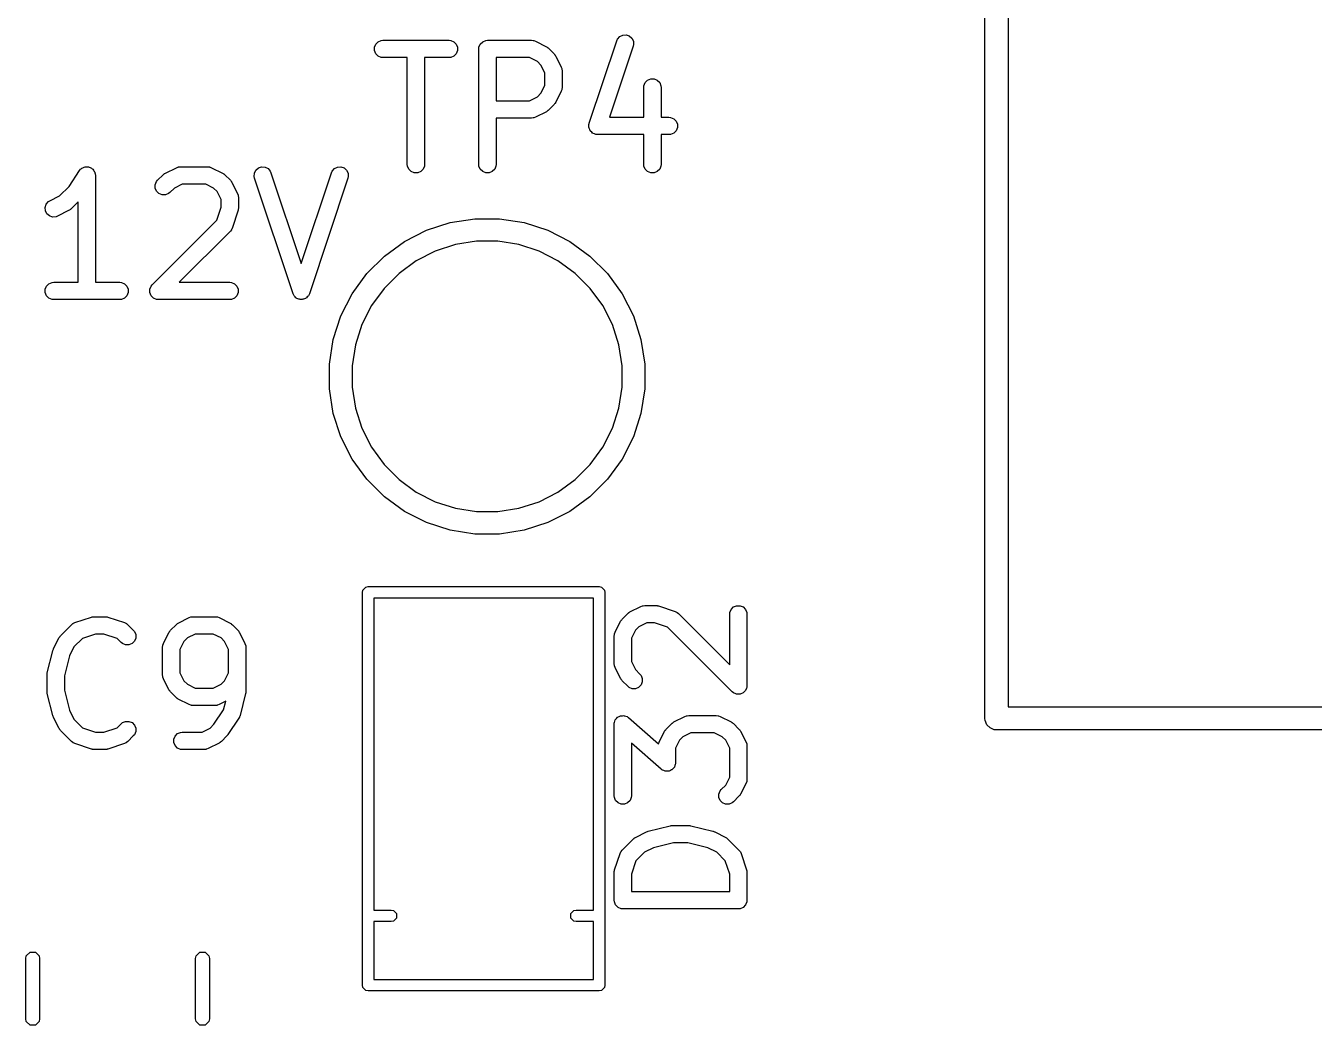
# Model space of a CAD drawing. Header units: inches. Extents: x 1.31 to 5.24, y -7.02 to -1.13.
# Drawn here: x 2.603 to 3.0422, y -3.4487 to -3.108 of the extents above; entities that cross this region are included whole.
import ezdxf

# ---------------------------------------------------------------- set-up
doc = ezdxf.new("R2010")
doc.units = ezdxf.units.IN
doc.header["$MEASUREMENT"] = 0
doc.layers.add('F.Silkscreen', color=41, linetype='CONTINUOUS', true_color=0xf2eda1)

msp = doc.modelspace()

# ---------------------------------------------------------------- linework, layer by layer
at = {"layer": 'F.Silkscreen', "linetype": 'CONTINUOUS'}
for p, q in [((2.92992, -3.34409), (2.92992, -2.93543)), ((2.9378, -2.93543), (2.9378, -3.34016)), ((2.72227, -3.1143), (2.72309, -3.11348)), ((2.72309, -3.11348), (2.72415, -3.11304)), ((2.72415, -3.11304), (2.72473, -3.11299)), ((2.72473, -3.11299), (2.74723, -3.11299)), ((2.74723, -3.11299), (2.7478, -3.11304)), ((2.7478, -3.11304), (2.74887, -3.11348)), ((2.74887, -3.11348), (2.74968, -3.1143)), ((2.75789, -3.1143), (2.75871, -3.11348)), ((2.75871, -3.11348), (2.75977, -3.11304)), ((2.75977, -3.11304), (2.76035, -3.11299)), ((2.76035, -3.11299), (2.77535, -3.11299)), ((2.77535, -3.11299), (2.77592, -3.11304)), ((2.77592, -3.11304), (2.77602, -3.11308)), ((2.77602, -3.11308), (2.77613, -3.11309)), ((2.77613, -3.11309), (2.77667, -3.1133)), ((2.77667, -3.1133), (2.78042, -3.11517)), ((2.79504, -3.14125), (2.80442, -3.11313)), ((2.80442, -3.11313), (2.80465, -3.1126)), ((2.80465, -3.1126), (2.80541, -3.11173)), ((2.80541, -3.11173), (2.80644, -3.11122)), ((2.80644, -3.11122), (2.80759, -3.11113)), ((2.80759, -3.11113), (2.80868, -3.1115)), ((2.80868, -3.1115), (2.80955, -3.11225)), ((2.80955, -3.11225), (2.81007, -3.11328)), ((2.81007, -3.11328), (2.81015, -3.11443)), ((2.72183, -3.11536), (2.72227, -3.1143)), ((2.72183, -3.11651), (2.72183, -3.11536)), ((2.72227, -3.11758), (2.72183, -3.11651)), ((2.72309, -3.11839), (2.72227, -3.11758)), ((2.72415, -3.11883), (2.72309, -3.11839)), ((2.74887, -3.11839), (2.7478, -3.11883)), ((2.74968, -3.11758), (2.74887, -3.11839)), ((2.74968, -3.1143), (2.75012, -3.11536)), ((2.75012, -3.11651), (2.74968, -3.11758)), ((2.75012, -3.11536), (2.75012, -3.11651)), ((2.7574, -3.11594), (2.75745, -3.11536)), ((2.7574, -3.15531), (2.7574, -3.11594)), ((2.75745, -3.11536), (2.75789, -3.1143)), ((2.78042, -3.11517), (2.78066, -3.11533)), ((2.78066, -3.11533), (2.78074, -3.11536)), ((2.78074, -3.11536), (2.78082, -3.11542)), ((2.78082, -3.11542), (2.78091, -3.11548)), ((2.78091, -3.11548), (2.78096, -3.11554)), ((2.78096, -3.11554), (2.78118, -3.11572)), ((2.78118, -3.11572), (2.78306, -3.1176)), ((2.78306, -3.1176), (2.78324, -3.11783)), ((2.78324, -3.11783), (2.7833, -3.11788)), ((2.7833, -3.11788), (2.78336, -3.11797)), ((2.78336, -3.11797), (2.78343, -3.11805)), ((2.78343, -3.11805), (2.78346, -3.11812)), ((2.78346, -3.11812), (2.78361, -3.11837)), ((2.78361, -3.11837), (2.78549, -3.12212)), ((2.81002, -3.115), (2.80194, -3.13923)), ((2.81015, -3.11443), (2.81002, -3.115)), ((2.72473, -3.11889), (2.72415, -3.11883)), ((2.73302, -3.11889), (2.72473, -3.11889)), ((2.73302, -3.15531), (2.73302, -3.11889)), ((2.74723, -3.11889), (2.73893, -3.11889)), ((2.73893, -3.11889), (2.73893, -3.15531)), ((2.7478, -3.11883), (2.74723, -3.11889)), ((2.77465, -3.11889), (2.7633, -3.11889)), ((2.7633, -3.11889), (2.7633, -3.13361)), ((2.77735, -3.12024), (2.77465, -3.11889)), ((2.77854, -3.12144), (2.77735, -3.12024)), ((2.77989, -3.12413), (2.77854, -3.12144)), ((2.78549, -3.12212), (2.78569, -3.12266)), ((2.78569, -3.12266), (2.7857, -3.12276)), ((2.7857, -3.12276), (2.78574, -3.12286)), ((2.78574, -3.12286), (2.7858, -3.12344)), ((2.77989, -3.12836), (2.77989, -3.12413)), ((2.7858, -3.12344), (2.7858, -3.12906)), ((2.81414, -3.12742), (2.81495, -3.12661)), ((2.81495, -3.12661), (2.81602, -3.12617)), ((2.81602, -3.12617), (2.81717, -3.12617)), ((2.81717, -3.12617), (2.81823, -3.12661)), ((2.81823, -3.12661), (2.81905, -3.12742)), ((2.77735, -3.13226), (2.77854, -3.13106)), ((2.77854, -3.13106), (2.77989, -3.12836)), ((2.78549, -3.13038), (2.78361, -3.13413)), ((2.78569, -3.12984), (2.78549, -3.13038)), ((2.7857, -3.12974), (2.78569, -3.12984)), ((2.78574, -3.12964), (2.7857, -3.12974)), ((2.7858, -3.12906), (2.78574, -3.12964)), ((2.81364, -3.12906), (2.8137, -3.12849)), ((2.81364, -3.13923), (2.81364, -3.12906)), ((2.8137, -3.12849), (2.81414, -3.12742)), ((2.81905, -3.12742), (2.81949, -3.12849)), ((2.81949, -3.12849), (2.81954, -3.12906)), ((2.81954, -3.12906), (2.81954, -3.13923)), ((2.7633, -3.13361), (2.77465, -3.13361)), ((2.77465, -3.13361), (2.77735, -3.13226)), ((2.78306, -3.1349), (2.78118, -3.13677)), ((2.78324, -3.13467), (2.78306, -3.1349)), ((2.7833, -3.13462), (2.78324, -3.13467)), ((2.78336, -3.13453), (2.7833, -3.13462)), ((2.78343, -3.13445), (2.78336, -3.13453)), ((2.78346, -3.13438), (2.78343, -3.13445)), ((2.78361, -3.13413), (2.78346, -3.13438)), ((2.77535, -3.13951), (2.7633, -3.13951)), ((2.7633, -3.13951), (2.7633, -3.15531)), ((2.77592, -3.13946), (2.77535, -3.13951)), ((2.77602, -3.13942), (2.77592, -3.13946)), ((2.77613, -3.13941), (2.77602, -3.13942)), ((2.77667, -3.1392), (2.77613, -3.13941)), ((2.78042, -3.13733), (2.77667, -3.1392)), ((2.78066, -3.13717), (2.78042, -3.13733)), ((2.78074, -3.13714), (2.78066, -3.13717)), ((2.78082, -3.13707), (2.78074, -3.13714)), ((2.78091, -3.13702), (2.78082, -3.13707)), ((2.78096, -3.13696), (2.78091, -3.13702)), ((2.78118, -3.13677), (2.78096, -3.13696)), ((2.80194, -3.13923), (2.81364, -3.13923)), ((2.81954, -3.13923), (2.82222, -3.13923)), ((2.82222, -3.13923), (2.82279, -3.13929)), ((2.82279, -3.13929), (2.82386, -3.13973)), ((2.82386, -3.13973), (2.82467, -3.14054)), ((2.79491, -3.14182), (2.79495, -3.14167)), ((2.79495, -3.14229), (2.79491, -3.14182)), ((2.79495, -3.14161), (2.79498, -3.14154)), ((2.79495, -3.14167), (2.79495, -3.14161)), ((2.79495, -3.14276), (2.79495, -3.14229)), ((2.79499, -3.14286), (2.79495, -3.14276)), ((2.79498, -3.14154), (2.79504, -3.14125)), ((2.795, -3.14296), (2.79499, -3.14286)), ((2.79521, -3.14339), (2.795, -3.14296)), ((2.79539, -3.14382), (2.79521, -3.14339)), ((2.79546, -3.1439), (2.79539, -3.14382)), ((2.79551, -3.14399), (2.79546, -3.1439)), ((2.79587, -3.1443), (2.79551, -3.14399)), ((2.7962, -3.14464), (2.79587, -3.1443)), ((2.7963, -3.14468), (2.7962, -3.14464)), ((2.79638, -3.14475), (2.7963, -3.14468)), ((2.79683, -3.1449), (2.79638, -3.14475)), ((2.82386, -3.14464), (2.82279, -3.14508)), ((2.82467, -3.14382), (2.82386, -3.14464)), ((2.82467, -3.14054), (2.82511, -3.14161)), ((2.82511, -3.14276), (2.82467, -3.14382)), ((2.82511, -3.14161), (2.82511, -3.14276)), ((2.79727, -3.14508), (2.79683, -3.1449)), ((2.79742, -3.1451), (2.79727, -3.14508)), ((2.79747, -3.14511), (2.79742, -3.1451)), ((2.79755, -3.14511), (2.79747, -3.14511)), ((2.79784, -3.14514), (2.79755, -3.14511)), ((2.81364, -3.14514), (2.79784, -3.14514)), ((2.81364, -3.15531), (2.81364, -3.14514)), ((2.82222, -3.14514), (2.81954, -3.14514)), ((2.81954, -3.14514), (2.81954, -3.15531)), ((2.82279, -3.14508), (2.82222, -3.14514)), ((2.61769, -3.16279), (2.62128, -3.15741)), ((2.62128, -3.15741), (2.62128, -3.15741)), ((2.62128, -3.15741), (2.62128, -3.15741)), ((2.62128, -3.15741), (2.62129, -3.15741)), ((2.62129, -3.15741), (2.62165, -3.15696)), ((2.62165, -3.15696), (2.62189, -3.1568)), ((2.62189, -3.1568), (2.6221, -3.15659)), ((2.6221, -3.15659), (2.62237, -3.15648)), ((2.62237, -3.15648), (2.62261, -3.15632)), ((2.62261, -3.15632), (2.62289, -3.15626)), ((2.62289, -3.15626), (2.62316, -3.15615)), ((2.62316, -3.15615), (2.62345, -3.15615)), ((2.62345, -3.15615), (2.62374, -3.1561)), ((2.62374, -3.1561), (2.62402, -3.15615)), ((2.62402, -3.15615), (2.62431, -3.15615)), ((2.62431, -3.15615), (2.62458, -3.15626)), ((2.62458, -3.15626), (2.62487, -3.15632)), ((2.62487, -3.15632), (2.62511, -3.15648)), ((2.62511, -3.15648), (2.62538, -3.15659)), ((2.62538, -3.15659), (2.62558, -3.1568)), ((2.62558, -3.1568), (2.62582, -3.15696)), ((2.62582, -3.15696), (2.62599, -3.1572)), ((2.62599, -3.1572), (2.62619, -3.15741)), ((2.62619, -3.15741), (2.6263, -3.15767)), ((2.6263, -3.15767), (2.62647, -3.15792)), ((2.62647, -3.15792), (2.62652, -3.1582)), ((2.65054, -3.15828), (2.65429, -3.15641)), ((2.65429, -3.15641), (2.65483, -3.1562)), ((2.65483, -3.1562), (2.65494, -3.15619)), ((2.65494, -3.15619), (2.65503, -3.15615)), ((2.65503, -3.15615), (2.65561, -3.1561)), ((2.65561, -3.1561), (2.66498, -3.1561)), ((2.66498, -3.1561), (2.66556, -3.15615)), ((2.66556, -3.15615), (2.66566, -3.15619)), ((2.66566, -3.15619), (2.66576, -3.1562)), ((2.66576, -3.1562), (2.6663, -3.15641)), ((2.6663, -3.15641), (2.67005, -3.15828)), ((2.68088, -3.15827), (2.6814, -3.15724)), ((2.6814, -3.15724), (2.68227, -3.15648)), ((2.68227, -3.15648), (2.68336, -3.15612)), ((2.68336, -3.15612), (2.68451, -3.1562)), ((2.68451, -3.1562), (2.68554, -3.15672)), ((2.68554, -3.15672), (2.6863, -3.15759)), ((2.6863, -3.15759), (2.68653, -3.15811)), ((2.70718, -3.15811), (2.70741, -3.15759)), ((2.70741, -3.15759), (2.70817, -3.15672)), ((2.70817, -3.15672), (2.7092, -3.1562)), ((2.7092, -3.1562), (2.71035, -3.15612)), ((2.71035, -3.15612), (2.71144, -3.15648)), ((2.71144, -3.15648), (2.71231, -3.15724)), ((2.71231, -3.15724), (2.71283, -3.15827)), ((2.73308, -3.15588), (2.73302, -3.15531)), ((2.73352, -3.15695), (2.73308, -3.15588)), ((2.73434, -3.15776), (2.73352, -3.15695)), ((2.7354, -3.1582), (2.73434, -3.15776)), ((2.73762, -3.15776), (2.73655, -3.1582)), ((2.73843, -3.15695), (2.73762, -3.15776)), ((2.73887, -3.15588), (2.73843, -3.15695)), ((2.73893, -3.15531), (2.73887, -3.15588)), ((2.75745, -3.15588), (2.7574, -3.15531)), ((2.75789, -3.15695), (2.75745, -3.15588)), ((2.75871, -3.15776), (2.75789, -3.15695)), ((2.75977, -3.1582), (2.75871, -3.15776)), ((2.76199, -3.15776), (2.76092, -3.1582)), ((2.7628, -3.15695), (2.76199, -3.15776)), ((2.76324, -3.15588), (2.7628, -3.15695)), ((2.7633, -3.15531), (2.76324, -3.15588)), ((2.8137, -3.15588), (2.81364, -3.15531)), ((2.81414, -3.15695), (2.8137, -3.15588)), ((2.81495, -3.15776), (2.81414, -3.15695)), ((2.81602, -3.1582), (2.81495, -3.15776)), ((2.81823, -3.15776), (2.81717, -3.1582)), ((2.81905, -3.15695), (2.81823, -3.15776)), ((2.81949, -3.15588), (2.81905, -3.15695)), ((2.81954, -3.15531), (2.81949, -3.15588)), ((2.62652, -3.1582), (2.62663, -3.15847)), ((2.62663, -3.15847), (2.62669, -3.15904)), ((2.62669, -3.15904), (2.62669, -3.15904)), ((2.62669, -3.15904), (2.62669, -3.15905)), ((2.62669, -3.15905), (2.62669, -3.15905)), ((2.62669, -3.15905), (2.62669, -3.19547)), ((2.64709, -3.16222), (2.64753, -3.16116)), ((2.64709, -3.16337), (2.64709, -3.16222)), ((2.64753, -3.16116), (2.6479, -3.16071)), ((2.6479, -3.16071), (2.64977, -3.15883)), ((2.64977, -3.15883), (2.65, -3.15865)), ((2.65, -3.15865), (2.65005, -3.15859)), ((2.65005, -3.15859), (2.65014, -3.15853)), ((2.65014, -3.15853), (2.65022, -3.15847)), ((2.65022, -3.15847), (2.65029, -3.15844)), ((2.65029, -3.15844), (2.65054, -3.15828)), ((2.65631, -3.162), (2.65361, -3.16335)), ((2.66429, -3.162), (2.65631, -3.162)), ((2.66698, -3.16335), (2.66429, -3.162)), ((2.67005, -3.15828), (2.6703, -3.15844)), ((2.6703, -3.15844), (2.67037, -3.15847)), ((2.67037, -3.15847), (2.67045, -3.15853)), ((2.67045, -3.15853), (2.67054, -3.15859)), ((2.67054, -3.15859), (2.67059, -3.15865)), ((2.67059, -3.15865), (2.67082, -3.15883)), ((2.67082, -3.15883), (2.6727, -3.16071)), ((2.6727, -3.16071), (2.67288, -3.16094)), ((2.67288, -3.16094), (2.67294, -3.16099)), ((2.67294, -3.16099), (2.673, -3.16108)), ((2.673, -3.16108), (2.67306, -3.16116)), ((2.67306, -3.16116), (2.67309, -3.16123)), ((2.67309, -3.16123), (2.67325, -3.16148)), ((2.67325, -3.16148), (2.67512, -3.16523)), ((2.6808, -3.15942), (2.68088, -3.15827)), ((2.68093, -3.15998), (2.6808, -3.15942)), ((2.69405, -3.19935), (2.68093, -3.15998)), ((2.68653, -3.15811), (2.69685, -3.18908)), ((2.69685, -3.18908), (2.70718, -3.15811)), ((2.71278, -3.15998), (2.69966, -3.19935)), ((2.71291, -3.15942), (2.71278, -3.15998)), ((2.71283, -3.15827), (2.71291, -3.15942)), ((2.73655, -3.1582), (2.7354, -3.1582)), ((2.76092, -3.1582), (2.75977, -3.1582)), ((2.81717, -3.1582), (2.81602, -3.1582)), ((2.61117, -3.16766), (2.61449, -3.166)), ((2.61449, -3.166), (2.61769, -3.16279)), ((2.64753, -3.16444), (2.64709, -3.16337)), ((2.64835, -3.16525), (2.64753, -3.16444)), ((2.64941, -3.16569), (2.64835, -3.16525)), ((2.65056, -3.16569), (2.64941, -3.16569)), ((2.65163, -3.16525), (2.65056, -3.16569)), ((2.65207, -3.16489), (2.65163, -3.16525)), ((2.65361, -3.16335), (2.65207, -3.16489)), ((2.66818, -3.16455), (2.66698, -3.16335)), ((2.66953, -3.16724), (2.66818, -3.16455)), ((2.67512, -3.16523), (2.67533, -3.16577)), ((2.67533, -3.16577), (2.67534, -3.16587)), ((2.67534, -3.16587), (2.67538, -3.16597)), ((2.67538, -3.16597), (2.67544, -3.16655)), ((2.67544, -3.16655), (2.67544, -3.1703)), ((2.60956, -3.16993), (2.60993, -3.16883)), ((2.60964, -3.17108), (2.60956, -3.16993)), ((2.61016, -3.17211), (2.60964, -3.17108)), ((2.60993, -3.16883), (2.61068, -3.16796)), ((2.61068, -3.16796), (2.61117, -3.16766)), ((2.61756, -3.17106), (2.61381, -3.17294)), ((2.61781, -3.17091), (2.61756, -3.17106)), ((2.61788, -3.17088), (2.61781, -3.17091)), ((2.61796, -3.17081), (2.61788, -3.17088)), ((2.61805, -3.17075), (2.61796, -3.17081)), ((2.6181, -3.1707), (2.61805, -3.17075)), ((2.61833, -3.17051), (2.6181, -3.1707)), ((2.62079, -3.16805), (2.61833, -3.17051)), ((2.62079, -3.19547), (2.62079, -3.16805)), ((2.66803, -3.17433), (2.66953, -3.16982)), ((2.66953, -3.16982), (2.66953, -3.16724)), ((2.67535, -3.17094), (2.67528, -3.17123)), ((2.67538, -3.17087), (2.67535, -3.17094)), ((2.67539, -3.17077), (2.67538, -3.17087)), ((2.67541, -3.17067), (2.67539, -3.17077)), ((2.67544, -3.1703), (2.67541, -3.17059)), ((2.67541, -3.17059), (2.67541, -3.17067)), ((2.61103, -3.17286), (2.61016, -3.17211)), ((2.61212, -3.17323), (2.61103, -3.17286)), ((2.61327, -3.17314), (2.61212, -3.17323)), ((2.61381, -3.17294), (2.61327, -3.17314)), ((2.64602, -3.19633), (2.66803, -3.17433)), ((2.67528, -3.17123), (2.67341, -3.17685)), ((2.7396, -3.17773), (2.74764, -3.17511)), ((2.74764, -3.17511), (2.756, -3.17379)), ((2.756, -3.17379), (2.76447, -3.17379)), ((2.76447, -3.17379), (2.77283, -3.17511)), ((2.77283, -3.17511), (2.78088, -3.17773)), ((2.6727, -3.17801), (2.65524, -3.19547)), ((2.67306, -3.17756), (2.6727, -3.17801)), ((2.6731, -3.17746), (2.67306, -3.17756)), ((2.67317, -3.17738), (2.6731, -3.17746)), ((2.67341, -3.17685), (2.67317, -3.17738)), ((2.73205, -3.18157), (2.7396, -3.17773)), ((2.78088, -3.17773), (2.78842, -3.18157)), ((2.72521, -3.18655), (2.73205, -3.18157)), ((2.74945, -3.18263), (2.74255, -3.18487)), ((2.75661, -3.1815), (2.74945, -3.18263)), ((2.76386, -3.1815), (2.75661, -3.1815)), ((2.77102, -3.18263), (2.76386, -3.1815)), ((2.77792, -3.18487), (2.77102, -3.18263)), ((2.78842, -3.18157), (2.79527, -3.18655)), ((2.71922, -3.19253), (2.72521, -3.18655)), ((2.73609, -3.18816), (2.73023, -3.19242)), ((2.74255, -3.18487), (2.73609, -3.18816)), ((2.78438, -3.18816), (2.77792, -3.18487)), ((2.79024, -3.19242), (2.78438, -3.18816)), ((2.79527, -3.18655), (2.80125, -3.19253)), ((2.71425, -3.19938), (2.71922, -3.19253)), ((2.73023, -3.19242), (2.7251, -3.19755)), ((2.79537, -3.19755), (2.79024, -3.19242)), ((2.80125, -3.19253), (2.80623, -3.19938)), ((2.60959, -3.19784), (2.61004, -3.19678)), ((2.61004, -3.19678), (2.61085, -3.19596)), ((2.61085, -3.19596), (2.61191, -3.19552)), ((2.61191, -3.19552), (2.61249, -3.19547)), ((2.61249, -3.19547), (2.62079, -3.19547)), ((2.62669, -3.19547), (2.63499, -3.19547)), ((2.63499, -3.19547), (2.63556, -3.19552)), ((2.63556, -3.19552), (2.63663, -3.19596)), ((2.63663, -3.19596), (2.63744, -3.19678)), ((2.63744, -3.19678), (2.63788, -3.19784)), ((2.64521, -3.19784), (2.64566, -3.19678)), ((2.64566, -3.19678), (2.64602, -3.19633)), ((2.65524, -3.19547), (2.67248, -3.19547)), ((2.67248, -3.19547), (2.67306, -3.19552)), ((2.67306, -3.19552), (2.67412, -3.19596)), ((2.67412, -3.19596), (2.67494, -3.19678)), ((2.67494, -3.19678), (2.67538, -3.19784)), ((2.7251, -3.19755), (2.72084, -3.20342)), ((2.79963, -3.20342), (2.79537, -3.19755)), ((2.60959, -3.19899), (2.60959, -3.19784)), ((2.61004, -3.20006), (2.60959, -3.19899)), ((2.61085, -3.20087), (2.61004, -3.20006)), ((2.61191, -3.20131), (2.61085, -3.20087)), ((2.61249, -3.20137), (2.61191, -3.20131)), ((2.63499, -3.20137), (2.61249, -3.20137)), ((2.63556, -3.20131), (2.63499, -3.20137)), ((2.63663, -3.20087), (2.63556, -3.20131)), ((2.63744, -3.20006), (2.63663, -3.20087)), ((2.63788, -3.19899), (2.63744, -3.20006)), ((2.63788, -3.19784), (2.63788, -3.19899)), ((2.64521, -3.19899), (2.64521, -3.19784)), ((2.64566, -3.20006), (2.64521, -3.19899)), ((2.64647, -3.20087), (2.64566, -3.20006)), ((2.64753, -3.20131), (2.64647, -3.20087)), ((2.64811, -3.20137), (2.64753, -3.20131)), ((2.67248, -3.20137), (2.64811, -3.20137)), ((2.67306, -3.20131), (2.67248, -3.20137)), ((2.67412, -3.20087), (2.67306, -3.20131)), ((2.67494, -3.20006), (2.67412, -3.20087)), ((2.67538, -3.19899), (2.67494, -3.20006)), ((2.67538, -3.19784), (2.67538, -3.19899)), ((2.69429, -3.19988), (2.69405, -3.19935)), ((2.69443, -3.20004), (2.69429, -3.19988)), ((2.69452, -3.20023), (2.69443, -3.20004)), ((2.6948, -3.20047), (2.69452, -3.20023)), ((2.69504, -3.20075), (2.6948, -3.20047)), ((2.69523, -3.20084), (2.69504, -3.20075)), ((2.69539, -3.20098), (2.69523, -3.20084)), ((2.69574, -3.2011), (2.69539, -3.20098)), ((2.69607, -3.20127), (2.69574, -3.2011)), ((2.69629, -3.20128), (2.69607, -3.20127)), ((2.69649, -3.20135), (2.69629, -3.20128)), ((2.69685, -3.20132), (2.69649, -3.20135)), ((2.69722, -3.20135), (2.69685, -3.20132)), ((2.69742, -3.20128), (2.69722, -3.20135)), ((2.69763, -3.20127), (2.69742, -3.20128)), ((2.69797, -3.2011), (2.69763, -3.20127)), ((2.69832, -3.20098), (2.69797, -3.2011)), ((2.69848, -3.20085), (2.69832, -3.20098)), ((2.69867, -3.20075), (2.69848, -3.20085)), ((2.69891, -3.20047), (2.69867, -3.20075)), ((2.69919, -3.20023), (2.69891, -3.20047)), ((2.69928, -3.20004), (2.69919, -3.20023)), ((2.69942, -3.19988), (2.69928, -3.20004)), ((2.69966, -3.19935), (2.69942, -3.19988)), ((2.7104, -3.20692), (2.71425, -3.19938)), ((2.80623, -3.19938), (2.81007, -3.20692)), ((2.72084, -3.20342), (2.71755, -3.20988)), ((2.80292, -3.20988), (2.79963, -3.20342)), ((2.70779, -3.21497), (2.7104, -3.20692)), ((2.71755, -3.20988), (2.71531, -3.21677)), ((2.80517, -3.21677), (2.80292, -3.20988)), ((2.81007, -3.20692), (2.81268, -3.21497)), ((2.70647, -3.22333), (2.70779, -3.21497)), ((2.81268, -3.21497), (2.81401, -3.22333)), ((2.71531, -3.21677), (2.71417, -3.22393)), ((2.8063, -3.22393), (2.80517, -3.21677)), ((2.70647, -3.22393), (2.70647, -3.22333)), ((2.81401, -3.22333), (2.81401, -3.23179)), ((2.70647, -3.23179), (2.70647, -3.22393)), ((2.71417, -3.22393), (2.71417, -3.23118)), ((2.8063, -3.23118), (2.8063, -3.22393)), ((2.70779, -3.24015), (2.70647, -3.23179)), ((2.71417, -3.23118), (2.71531, -3.23835)), ((2.80517, -3.23835), (2.8063, -3.23118)), ((2.81401, -3.23179), (2.81268, -3.24015)), ((2.7104, -3.2482), (2.70779, -3.24015)), ((2.71531, -3.23835), (2.71755, -3.24524)), ((2.80292, -3.24524), (2.80517, -3.23835)), ((2.81268, -3.24015), (2.81007, -3.2482)), ((2.71755, -3.24524), (2.72084, -3.2517)), ((2.79963, -3.2517), (2.80292, -3.24524)), ((2.71425, -3.25574), (2.7104, -3.2482)), ((2.81007, -3.2482), (2.80623, -3.25574)), ((2.72084, -3.2517), (2.7251, -3.25757)), ((2.79537, -3.25757), (2.79963, -3.2517)), ((2.71922, -3.26259), (2.71425, -3.25574)), ((2.7251, -3.25757), (2.73023, -3.26269)), ((2.79024, -3.26269), (2.79537, -3.25757)), ((2.80623, -3.25574), (2.80125, -3.26259)), ((2.72521, -3.26857), (2.71922, -3.26259)), ((2.73023, -3.26269), (2.73609, -3.26696)), ((2.78438, -3.26696), (2.79024, -3.26269)), ((2.80125, -3.26259), (2.79527, -3.26857)), ((2.73609, -3.26696), (2.74255, -3.27025)), ((2.77792, -3.27025), (2.78438, -3.26696)), ((2.73205, -3.27355), (2.72521, -3.26857)), ((2.74255, -3.27025), (2.74945, -3.27249)), ((2.77102, -3.27249), (2.77792, -3.27025)), ((2.79527, -3.26857), (2.78842, -3.27355)), ((2.7396, -3.27739), (2.73205, -3.27355)), ((2.74945, -3.27249), (2.75661, -3.27362)), ((2.75661, -3.27362), (2.76386, -3.27362)), ((2.76386, -3.27362), (2.77102, -3.27249)), ((2.78842, -3.27355), (2.78088, -3.27739)), ((2.74764, -3.28001), (2.7396, -3.27739)), ((2.756, -3.28133), (2.74764, -3.28001)), ((2.77283, -3.28001), (2.76447, -3.28133)), ((2.78088, -3.27739), (2.77283, -3.28001)), ((2.76447, -3.28133), (2.756, -3.28133)), ((2.71772, -3.30118), (2.71787, -3.30043)), ((2.71772, -3.43504), (2.71772, -3.30118)), ((2.71787, -3.30043), (2.71893, -3.29936)), ((2.71893, -3.29936), (2.71969, -3.29921)), ((2.71969, -3.29921), (2.79843, -3.29921)), ((2.79843, -3.29921), (2.79918, -3.29936)), ((2.79918, -3.29936), (2.80024, -3.30043)), ((2.80024, -3.30043), (2.80039, -3.30118)), ((2.80039, -3.30118), (2.80039, -3.43504)), ((2.72165, -3.30315), (2.72165, -3.40945)), ((2.79646, -3.30315), (2.72165, -3.30315)), ((2.79646, -3.40945), (2.79646, -3.30315)), ((2.80892, -3.30782), (2.81267, -3.30595)), ((2.81267, -3.30595), (2.81321, -3.30574)), ((2.81321, -3.30574), (2.81331, -3.30573)), ((2.81331, -3.30573), (2.81341, -3.30569)), ((2.81341, -3.30569), (2.81399, -3.30563)), ((2.81399, -3.30563), (2.81774, -3.30563)), ((2.81774, -3.30563), (2.81803, -3.30566)), ((2.81803, -3.30566), (2.81811, -3.30566)), ((2.81811, -3.30566), (2.81821, -3.30568)), ((2.81821, -3.30568), (2.81831, -3.30569)), ((2.81831, -3.30569), (2.81839, -3.30572)), ((2.81839, -3.30572), (2.81867, -3.30579)), ((2.81867, -3.30579), (2.8243, -3.30766)), ((2.84296, -3.30801), (2.8434, -3.30695)), ((2.8434, -3.30695), (2.84422, -3.30613)), ((2.84422, -3.30613), (2.84528, -3.30569)), ((2.84528, -3.30569), (2.84644, -3.30569)), ((2.84644, -3.30569), (2.8475, -3.30613)), ((2.8475, -3.30613), (2.84831, -3.30695)), ((2.84831, -3.30695), (2.84876, -3.30801)), ((2.61912, -3.31177), (2.6192, -3.3117)), ((2.6192, -3.3117), (2.61973, -3.31147)), ((2.61973, -3.31147), (2.62535, -3.30959)), ((2.62535, -3.30959), (2.62564, -3.30953)), ((2.62564, -3.30953), (2.62571, -3.3095)), ((2.62571, -3.3095), (2.62581, -3.30949)), ((2.62581, -3.30949), (2.62591, -3.30946)), ((2.62591, -3.30946), (2.62599, -3.30947)), ((2.62599, -3.30947), (2.62628, -3.30944)), ((2.62628, -3.30944), (2.63003, -3.30944)), ((2.63003, -3.30944), (2.63033, -3.30947)), ((2.63033, -3.30947), (2.6304, -3.30946)), ((2.6304, -3.30946), (2.63051, -3.30949)), ((2.63051, -3.30949), (2.63061, -3.3095)), ((2.63061, -3.3095), (2.63068, -3.30953)), ((2.63068, -3.30953), (2.63097, -3.30959)), ((2.63097, -3.30959), (2.63659, -3.31147)), ((2.63659, -3.31147), (2.63712, -3.3117)), ((2.63712, -3.3117), (2.6372, -3.31177)), ((2.65471, -3.31178), (2.65496, -3.31163)), ((2.65496, -3.31163), (2.65871, -3.30975)), ((2.65871, -3.30975), (2.65925, -3.30955)), ((2.65925, -3.30955), (2.65936, -3.30954)), ((2.65936, -3.30954), (2.65945, -3.3095)), ((2.65945, -3.3095), (2.66003, -3.30944)), ((2.66003, -3.30944), (2.66753, -3.30944)), ((2.66753, -3.30944), (2.66811, -3.3095)), ((2.66811, -3.3095), (2.6682, -3.30954)), ((2.6682, -3.30954), (2.66831, -3.30955)), ((2.66831, -3.30955), (2.66885, -3.30975)), ((2.66885, -3.30975), (2.6726, -3.31163)), ((2.6726, -3.31163), (2.67285, -3.31178)), ((2.80385, -3.31476), (2.80572, -3.31102)), ((2.80572, -3.31102), (2.80588, -3.31077)), ((2.80588, -3.31077), (2.80591, -3.3107)), ((2.80591, -3.3107), (2.80598, -3.31061)), ((2.80598, -3.31061), (2.80603, -3.31053)), ((2.80603, -3.31053), (2.80609, -3.31047)), ((2.80609, -3.31047), (2.80628, -3.31025)), ((2.80628, -3.31025), (2.80815, -3.30837)), ((2.80815, -3.30837), (2.80838, -3.30819)), ((2.80838, -3.30819), (2.80843, -3.30813)), ((2.80843, -3.30813), (2.80852, -3.30807)), ((2.80852, -3.30807), (2.8086, -3.30801)), ((2.8086, -3.30801), (2.80867, -3.30798)), ((2.80867, -3.30798), (2.80892, -3.30782)), ((2.81469, -3.31154), (2.81199, -3.31289)), ((2.81726, -3.31154), (2.81469, -3.31154)), ((2.82177, -3.31304), (2.81726, -3.31154)), ((2.8243, -3.30766), (2.82482, -3.3079)), ((2.82482, -3.3079), (2.8249, -3.30797)), ((2.8249, -3.30797), (2.825, -3.30801)), ((2.825, -3.30801), (2.82545, -3.30837)), ((2.82545, -3.30837), (2.84291, -3.32583)), ((2.84291, -3.30859), (2.84296, -3.30801)), ((2.84291, -3.32583), (2.84291, -3.30859)), ((2.84876, -3.30801), (2.84881, -3.30859)), ((2.84881, -3.30859), (2.84881, -3.33296)), ((2.61458, -3.31621), (2.61464, -3.31616)), ((2.61464, -3.31616), (2.61482, -3.31593)), ((2.61482, -3.31593), (2.61857, -3.31218)), ((2.61857, -3.31218), (2.61902, -3.31181)), ((2.61902, -3.31181), (2.61912, -3.31177)), ((2.62676, -3.31535), (2.62225, -3.31685)), ((2.62955, -3.31535), (2.62676, -3.31535)), ((2.63406, -3.31685), (2.62955, -3.31535)), ((2.6372, -3.31177), (2.6373, -3.31181)), ((2.6373, -3.31181), (2.63775, -3.31218)), ((2.63775, -3.31218), (2.63962, -3.31406)), ((2.63962, -3.31406), (2.63999, -3.3145)), ((2.63999, -3.3145), (2.64043, -3.31557)), ((2.64043, -3.31557), (2.64043, -3.31672)), ((2.64989, -3.31857), (2.65176, -3.31482)), ((2.65176, -3.31482), (2.65192, -3.31458)), ((2.65192, -3.31458), (2.65195, -3.3145)), ((2.65195, -3.3145), (2.65202, -3.31442)), ((2.65202, -3.31442), (2.65207, -3.31433)), ((2.65207, -3.31433), (2.65213, -3.31428)), ((2.65213, -3.31428), (2.65232, -3.31406)), ((2.65232, -3.31406), (2.65419, -3.31218)), ((2.65419, -3.31218), (2.65442, -3.312)), ((2.65442, -3.312), (2.65447, -3.31194)), ((2.65447, -3.31194), (2.65456, -3.31188)), ((2.65456, -3.31188), (2.65464, -3.31181)), ((2.65464, -3.31181), (2.65471, -3.31178)), ((2.66073, -3.31535), (2.65803, -3.3167)), ((2.66683, -3.31535), (2.66073, -3.31535)), ((2.66953, -3.3167), (2.66683, -3.31535)), ((2.67285, -3.31178), (2.67292, -3.31181)), ((2.67292, -3.31181), (2.673, -3.31188)), ((2.673, -3.31188), (2.67309, -3.31194)), ((2.67309, -3.31194), (2.67314, -3.312)), ((2.67314, -3.312), (2.67337, -3.31218)), ((2.67337, -3.31218), (2.67524, -3.31406)), ((2.67524, -3.31406), (2.67543, -3.31428)), ((2.67543, -3.31428), (2.67549, -3.31433)), ((2.67549, -3.31433), (2.67554, -3.31442)), ((2.67554, -3.31442), (2.67561, -3.3145)), ((2.67561, -3.3145), (2.67564, -3.31458)), ((2.67564, -3.31458), (2.67579, -3.31482)), ((2.67579, -3.31482), (2.67767, -3.31857)), ((2.80354, -3.31609), (2.80359, -3.31551)), ((2.80354, -3.32546), (2.80354, -3.31609)), ((2.80359, -3.31551), (2.80363, -3.31541)), ((2.80363, -3.31541), (2.80364, -3.31531)), ((2.80364, -3.31531), (2.80385, -3.31476)), ((2.81079, -3.31409), (2.80944, -3.31678)), ((2.81199, -3.31289), (2.81079, -3.31409)), ((2.84377, -3.33505), (2.82177, -3.31304)), ((2.61228, -3.32075), (2.61237, -3.32051)), ((2.61237, -3.32051), (2.61238, -3.32049)), ((2.61238, -3.32049), (2.61239, -3.32045)), ((2.61239, -3.32045), (2.61427, -3.3167)), ((2.61427, -3.3167), (2.61443, -3.31645)), ((2.61443, -3.31645), (2.61446, -3.31638)), ((2.61446, -3.31638), (2.61452, -3.3163)), ((2.61452, -3.3163), (2.61458, -3.31621)), ((2.61934, -3.31977), (2.61782, -3.3228)), ((2.62225, -3.31685), (2.61934, -3.31977)), ((2.63544, -3.31823), (2.63406, -3.31685)), ((2.63589, -3.3186), (2.63544, -3.31823)), ((2.63696, -3.31904), (2.63589, -3.3186)), ((2.63811, -3.31904), (2.63696, -3.31904)), ((2.63917, -3.3186), (2.63811, -3.31904)), ((2.63999, -3.31778), (2.63917, -3.3186)), ((2.64043, -3.31672), (2.63999, -3.31778)), ((2.64958, -3.31989), (2.64963, -3.31932)), ((2.64958, -3.32927), (2.64958, -3.31989)), ((2.64963, -3.31932), (2.64968, -3.31922)), ((2.64968, -3.31911), (2.64989, -3.31857)), ((2.64968, -3.31922), (2.64968, -3.31911)), ((2.65683, -3.31789), (2.65548, -3.32059)), ((2.65803, -3.3167), (2.65683, -3.31789)), ((2.67073, -3.31789), (2.66953, -3.3167)), ((2.67208, -3.32059), (2.67073, -3.31789)), ((2.67767, -3.31857), (2.67788, -3.31911)), ((2.67788, -3.31911), (2.67788, -3.31922)), ((2.67788, -3.31922), (2.67792, -3.31932)), ((2.67792, -3.31932), (2.67798, -3.31989)), ((2.67798, -3.31989), (2.67798, -3.33489)), ((2.80944, -3.31678), (2.80944, -3.32476)), ((2.6103, -3.32855), (2.61217, -3.32105)), ((2.61217, -3.32105), (2.61219, -3.32101)), ((2.61219, -3.32099), (2.61228, -3.32075)), ((2.61219, -3.32101), (2.61219, -3.32099)), ((2.61782, -3.3228), (2.61611, -3.32963)), ((2.65548, -3.32059), (2.65548, -3.32857)), ((2.67208, -3.32857), (2.67208, -3.32059)), ((2.80944, -3.32476), (2.81079, -3.32746)), ((2.61021, -3.32912), (2.61024, -3.32891)), ((2.61022, -3.32917), (2.61021, -3.32912)), ((2.61021, -3.32927), (2.61022, -3.32917)), ((2.61021, -3.33489), (2.61021, -3.32927)), ((2.61024, -3.32891), (2.61026, -3.32869)), ((2.61026, -3.32869), (2.61028, -3.32865)), ((2.61028, -3.32865), (2.6103, -3.32855)), ((2.64963, -3.32984), (2.64958, -3.32927)), ((2.65548, -3.32857), (2.65683, -3.33127)), ((2.67073, -3.33127), (2.67208, -3.32857)), ((2.80359, -3.32604), (2.80354, -3.32546)), ((2.80363, -3.32613), (2.80359, -3.32604)), ((2.80364, -3.32624), (2.80363, -3.32613)), ((2.80385, -3.32678), (2.80364, -3.32624)), ((2.80572, -3.33053), (2.80385, -3.32678)), ((2.81079, -3.32746), (2.81233, -3.329)), ((2.81233, -3.329), (2.81269, -3.32944)), ((2.61611, -3.32963), (2.61611, -3.33453)), ((2.64968, -3.32994), (2.64963, -3.32984)), ((2.64968, -3.33005), (2.64968, -3.32994)), ((2.64989, -3.33059), (2.64968, -3.33005)), ((2.65176, -3.33434), (2.64989, -3.33059)), ((2.65683, -3.33127), (2.65803, -3.33246)), ((2.65803, -3.33246), (2.66073, -3.33381)), ((2.66683, -3.33381), (2.66953, -3.33246)), ((2.66953, -3.33246), (2.67073, -3.33127)), ((2.80588, -3.33078), (2.80572, -3.33053)), ((2.80591, -3.33085), (2.80588, -3.33078)), ((2.80598, -3.33093), (2.80591, -3.33085)), ((2.80603, -3.33102), (2.80598, -3.33093)), ((2.80609, -3.33107), (2.80603, -3.33102)), ((2.80628, -3.3313), (2.80609, -3.33107)), ((2.80815, -3.33317), (2.80628, -3.3313)), ((2.8086, -3.33354), (2.80815, -3.33317)), ((2.80966, -3.33398), (2.8086, -3.33354)), ((2.81188, -3.33354), (2.81081, -3.33398)), ((2.81269, -3.33272), (2.81188, -3.33354)), ((2.81269, -3.32944), (2.81313, -3.33051)), ((2.81313, -3.33166), (2.81269, -3.33272)), ((2.81313, -3.33051), (2.81313, -3.33166)), ((2.84876, -3.33353), (2.84863, -3.33385)), ((2.84881, -3.33296), (2.84876, -3.33353)), ((2.61022, -3.33499), (2.61021, -3.33489)), ((2.61021, -3.33504), (2.61022, -3.33499)), ((2.61024, -3.33525), (2.61021, -3.33504)), ((2.61026, -3.33547), (2.61024, -3.33525)), ((2.61028, -3.33551), (2.61026, -3.33547)), ((2.6103, -3.33561), (2.61028, -3.33551)), ((2.61217, -3.34311), (2.6103, -3.33561)), ((2.61611, -3.33453), (2.61782, -3.34136)), ((2.65192, -3.33459), (2.65176, -3.33434)), ((2.65195, -3.33466), (2.65192, -3.33459)), ((2.65202, -3.33474), (2.65195, -3.33466)), ((2.65207, -3.33483), (2.65202, -3.33474)), ((2.65213, -3.33488), (2.65207, -3.33483)), ((2.65232, -3.3351), (2.65213, -3.33488)), ((2.65419, -3.33698), (2.65232, -3.3351)), ((2.65442, -3.33717), (2.65419, -3.33698)), ((2.65447, -3.33722), (2.65442, -3.33717)), ((2.65456, -3.33728), (2.65447, -3.33722)), ((2.65464, -3.33735), (2.65456, -3.33728)), ((2.65471, -3.33738), (2.65464, -3.33735)), ((2.65496, -3.33753), (2.65471, -3.33738)), ((2.65871, -3.33941), (2.65496, -3.33753)), ((2.66073, -3.33381), (2.66683, -3.33381)), ((2.67789, -3.33561), (2.67602, -3.34311)), ((2.67791, -3.33551), (2.67789, -3.33561)), ((2.67792, -3.33547), (2.67791, -3.33551)), ((2.67795, -3.33525), (2.67792, -3.33547)), ((2.67798, -3.33504), (2.67795, -3.33525)), ((2.67798, -3.33489), (2.67797, -3.33499)), ((2.67797, -3.33499), (2.67798, -3.33504)), ((2.81081, -3.33398), (2.80966, -3.33398)), ((2.84422, -3.33541), (2.84377, -3.33505)), ((2.84497, -3.33573), (2.84422, -3.33541)), ((2.84528, -3.33585), (2.84497, -3.33573)), ((2.84644, -3.33585), (2.84528, -3.33585)), ((2.84528, -3.33585), (2.84528, -3.33585)), ((2.8475, -3.33541), (2.84644, -3.33585)), ((2.84831, -3.3346), (2.8475, -3.33541)), ((2.84863, -3.33385), (2.84831, -3.3346)), ((2.61782, -3.34136), (2.61934, -3.34439)), ((2.65925, -3.33961), (2.65871, -3.33941)), ((2.65936, -3.33962), (2.65925, -3.33961)), ((2.65945, -3.33966), (2.65936, -3.33962)), ((2.66003, -3.33972), (2.65945, -3.33966)), ((2.66753, -3.33972), (2.66003, -3.33972)), ((2.66711, -3.34613), (2.67041, -3.34118)), ((2.66811, -3.33966), (2.66753, -3.33972)), ((2.6682, -3.33962), (2.66811, -3.33966)), ((2.66831, -3.33961), (2.6682, -3.33962)), ((2.66885, -3.33941), (2.66831, -3.33961)), ((2.67114, -3.33826), (2.66885, -3.33941)), ((2.67041, -3.34118), (2.67114, -3.33826)), ((2.9378, -3.34016), (3.28819, -3.34016)), ((2.61219, -3.34315), (2.61217, -3.34311)), ((2.61219, -3.34317), (2.61219, -3.34315)), ((2.61228, -3.34341), (2.61219, -3.34317)), ((2.61237, -3.34365), (2.61228, -3.34341)), ((2.61238, -3.34367), (2.61237, -3.34365)), ((2.61239, -3.34371), (2.61238, -3.34367)), ((2.61427, -3.34746), (2.61239, -3.34371)), ((2.61934, -3.34439), (2.62225, -3.34731)), ((2.63406, -3.34731), (2.63544, -3.34593)), ((2.63544, -3.34593), (2.63589, -3.34556)), ((2.63589, -3.34556), (2.63696, -3.34512)), ((2.63696, -3.34512), (2.63811, -3.34512)), ((2.63811, -3.34512), (2.63917, -3.34556)), ((2.63917, -3.34556), (2.63999, -3.34637)), ((2.63999, -3.34637), (2.64043, -3.34744)), ((2.66578, -3.34746), (2.66711, -3.34613)), ((2.67561, -3.34403), (2.67186, -3.34965)), ((2.67578, -3.34371), (2.67561, -3.34403)), ((2.67582, -3.34365), (2.67578, -3.34371)), ((2.67585, -3.34358), (2.67582, -3.34365)), ((2.67588, -3.34352), (2.67585, -3.34358)), ((2.6759, -3.34345), (2.67588, -3.34352)), ((2.67602, -3.34311), (2.6759, -3.34345)), ((2.80354, -3.34608), (2.80357, -3.34578)), ((2.80354, -3.37045), (2.80354, -3.34608)), ((2.80356, -3.3457), (2.80358, -3.34565)), ((2.80357, -3.34578), (2.80356, -3.3457)), ((2.80358, -3.34565), (2.80359, -3.34551)), ((2.80359, -3.34551), (2.80378, -3.34506)), ((2.80378, -3.34506), (2.80393, -3.34461)), ((2.80393, -3.34461), (2.804, -3.34453)), ((2.804, -3.34453), (2.80403, -3.34444)), ((2.80403, -3.34444), (2.80437, -3.3441)), ((2.80437, -3.3441), (2.80469, -3.34374)), ((2.80469, -3.34374), (2.80478, -3.3437)), ((2.80478, -3.3437), (2.80485, -3.34363)), ((2.80485, -3.34363), (2.80529, -3.34344)), ((2.80529, -3.34344), (2.80572, -3.34323)), ((2.80572, -3.34323), (2.80582, -3.34322)), ((2.80582, -3.34322), (2.80591, -3.34319)), ((2.80591, -3.34319), (2.80639, -3.34319)), ((2.80639, -3.34319), (2.80687, -3.34315)), ((2.80687, -3.34315), (2.80697, -3.34319)), ((2.80697, -3.34319), (2.80707, -3.34319)), ((2.80707, -3.34319), (2.80751, -3.34337)), ((2.80751, -3.34337), (2.80796, -3.34352)), ((2.80796, -3.34352), (2.80808, -3.3436)), ((2.80808, -3.3436), (2.80813, -3.34363)), ((2.80813, -3.34363), (2.80818, -3.34368)), ((2.80818, -3.34368), (2.80843, -3.34386)), ((2.80843, -3.34386), (2.81864, -3.35279)), ((2.82127, -3.34774), (2.82315, -3.34587)), ((2.82315, -3.34587), (2.82337, -3.34568)), ((2.82337, -3.34568), (2.82343, -3.34562)), ((2.82343, -3.34562), (2.82352, -3.34557)), ((2.82352, -3.34557), (2.8236, -3.3455)), ((2.8236, -3.3455), (2.82367, -3.34547)), ((2.82367, -3.34547), (2.82392, -3.34532)), ((2.82392, -3.34532), (2.82767, -3.34344)), ((2.82767, -3.34344), (2.82821, -3.34323)), ((2.82821, -3.34323), (2.82831, -3.34323)), ((2.82831, -3.34323), (2.82841, -3.34319)), ((2.82841, -3.34319), (2.82899, -3.34313)), ((2.82899, -3.34313), (2.83836, -3.34313)), ((2.83836, -3.34313), (2.83894, -3.34319)), ((2.83894, -3.34319), (2.83903, -3.34323)), ((2.83903, -3.34323), (2.83914, -3.34323)), ((2.83914, -3.34323), (2.83968, -3.34344)), ((2.83968, -3.34344), (2.84343, -3.34532)), ((2.84343, -3.34532), (2.84368, -3.34547)), ((2.84368, -3.34547), (2.84375, -3.3455)), ((2.84375, -3.3455), (2.84383, -3.34557)), ((2.84383, -3.34557), (2.84392, -3.34562)), ((2.84392, -3.34562), (2.84397, -3.34568)), ((2.84397, -3.34568), (2.8442, -3.34587)), ((2.8442, -3.34587), (2.84607, -3.34774)), ((2.93, -3.34486), (2.92992, -3.34409)), ((2.93058, -3.34628), (2.93, -3.34486)), ((2.93167, -3.34737), (2.93058, -3.34628)), ((2.61443, -3.34771), (2.61427, -3.34746)), ((2.61446, -3.34778), (2.61443, -3.34771)), ((2.61452, -3.34786), (2.61446, -3.34778)), ((2.61458, -3.34795), (2.61452, -3.34786)), ((2.61464, -3.348), (2.61458, -3.34795)), ((2.61482, -3.34823), (2.61464, -3.348)), ((2.61857, -3.35198), (2.61482, -3.34823)), ((2.62225, -3.34731), (2.62676, -3.34881)), ((2.62676, -3.34881), (2.62955, -3.34881)), ((2.62955, -3.34881), (2.63406, -3.34731)), ((2.63962, -3.3501), (2.63775, -3.35198)), ((2.63999, -3.34966), (2.63962, -3.3501)), ((2.64043, -3.34859), (2.63999, -3.34966)), ((2.64043, -3.34744), (2.64043, -3.34859)), ((2.65338, -3.35119), (2.65383, -3.35012)), ((2.65338, -3.35234), (2.65338, -3.35119)), ((2.65383, -3.35012), (2.65464, -3.34931)), ((2.65464, -3.34931), (2.6557, -3.34887)), ((2.6557, -3.34887), (2.65628, -3.34881)), ((2.65628, -3.34881), (2.66308, -3.34881)), ((2.66308, -3.34881), (2.66578, -3.34746)), ((2.67149, -3.3501), (2.66962, -3.35198)), ((2.67168, -3.34987), (2.67149, -3.3501)), ((2.67149, -3.3501), (2.67149, -3.3501)), ((2.67149, -3.3501), (2.67149, -3.3501)), ((2.67186, -3.34966), (2.67168, -3.34987)), ((2.67186, -3.34965), (2.67186, -3.34965)), ((2.67186, -3.34965), (2.67186, -3.34966)), ((2.81885, -3.35226), (2.82072, -3.34851)), ((2.82072, -3.34851), (2.82088, -3.34826)), ((2.82088, -3.34826), (2.82091, -3.34819)), ((2.82091, -3.34819), (2.82097, -3.34811)), ((2.82097, -3.34811), (2.82103, -3.34802)), ((2.82103, -3.34802), (2.82109, -3.34797)), ((2.82109, -3.34797), (2.82127, -3.34774)), ((2.82699, -3.35038), (2.82579, -3.35158)), ((2.82968, -3.34903), (2.82699, -3.35038)), ((2.83766, -3.34903), (2.82968, -3.34903)), ((2.84036, -3.35038), (2.83766, -3.34903)), ((2.84156, -3.35158), (2.84036, -3.35038)), ((2.84607, -3.34774), (2.84626, -3.34797)), ((2.84626, -3.34797), (2.84632, -3.34802)), ((2.84632, -3.34802), (2.84637, -3.34811)), ((2.84637, -3.34811), (2.84644, -3.34819)), ((2.84644, -3.34819), (2.84647, -3.34826)), ((2.84647, -3.34826), (2.84663, -3.34851)), ((2.84663, -3.34851), (2.8485, -3.35226)), ((2.93309, -3.34796), (2.93167, -3.34737)), ((2.93386, -3.34803), (2.93309, -3.34796)), ((3.29213, -3.34803), (2.93386, -3.34803)), ((2.61902, -3.35234), (2.61857, -3.35198)), ((2.61912, -3.35239), (2.61902, -3.35234)), ((2.6192, -3.35245), (2.61912, -3.35239)), ((2.61973, -3.35269), (2.6192, -3.35245)), ((2.62535, -3.35457), (2.61973, -3.35269)), ((2.62564, -3.35463), (2.62535, -3.35457)), ((2.62571, -3.35466), (2.62564, -3.35463)), ((2.62581, -3.35467), (2.62571, -3.35466)), ((2.62591, -3.35469), (2.62581, -3.35467)), ((2.62599, -3.35469), (2.62591, -3.35469)), ((2.62628, -3.35472), (2.62599, -3.35469)), ((2.63003, -3.35472), (2.62628, -3.35472)), ((2.63033, -3.35469), (2.63003, -3.35472)), ((2.6304, -3.35469), (2.63033, -3.35469)), ((2.63051, -3.35467), (2.6304, -3.35469)), ((2.63061, -3.35466), (2.63051, -3.35467)), ((2.63068, -3.35463), (2.63061, -3.35466)), ((2.63097, -3.35457), (2.63068, -3.35463)), ((2.63659, -3.35269), (2.63097, -3.35457)), ((2.63712, -3.35245), (2.63659, -3.35269)), ((2.6372, -3.35239), (2.63712, -3.35245)), ((2.6373, -3.35234), (2.6372, -3.35239)), ((2.63775, -3.35198), (2.6373, -3.35234)), ((2.65383, -3.3534), (2.65338, -3.35234)), ((2.65464, -3.35422), (2.65383, -3.3534)), ((2.6557, -3.35466), (2.65464, -3.35422)), ((2.65628, -3.35472), (2.6557, -3.35466)), ((2.66378, -3.35472), (2.65628, -3.35472)), ((2.66436, -3.35466), (2.66378, -3.35472)), ((2.66445, -3.35462), (2.66436, -3.35466)), ((2.66456, -3.35461), (2.66445, -3.35462)), ((2.6651, -3.35441), (2.66456, -3.35461)), ((2.66885, -3.35253), (2.6651, -3.35441)), ((2.6691, -3.35237), (2.66885, -3.35253)), ((2.66917, -3.35234), (2.6691, -3.35237)), ((2.66925, -3.35228), (2.66917, -3.35234)), ((2.66934, -3.35222), (2.66925, -3.35228)), ((2.66939, -3.35216), (2.66934, -3.35222)), ((2.66962, -3.35198), (2.66939, -3.35216)), ((2.81954, -3.36143), (2.80944, -3.35259)), ((2.80944, -3.35259), (2.80944, -3.37045)), ((2.81864, -3.35279), (2.81885, -3.35226)), ((2.82579, -3.35158), (2.82444, -3.35428)), ((2.82444, -3.35428), (2.82444, -3.35921)), ((2.84291, -3.35428), (2.84156, -3.35158)), ((2.84291, -3.36413), (2.84291, -3.35428)), ((2.8485, -3.35226), (2.84871, -3.3528)), ((2.84871, -3.3528), (2.84871, -3.35291)), ((2.84871, -3.35291), (2.84876, -3.353)), ((2.84876, -3.353), (2.84881, -3.35358)), ((2.84881, -3.35358), (2.84881, -3.36483)), ((2.82438, -3.35978), (2.8242, -3.36022)), ((2.8244, -3.35964), (2.82438, -3.35978)), ((2.82441, -3.35959), (2.8244, -3.35964)), ((2.82444, -3.35921), (2.82441, -3.35951)), ((2.82441, -3.35951), (2.82441, -3.35959)), ((2.81979, -3.36161), (2.81954, -3.36143)), ((2.81985, -3.36166), (2.81979, -3.36161)), ((2.8199, -3.36168), (2.81985, -3.36166)), ((2.82001, -3.36176), (2.8199, -3.36168)), ((2.82047, -3.36192), (2.82001, -3.36176)), ((2.82091, -3.3621), (2.82047, -3.36192)), ((2.82101, -3.3621), (2.82091, -3.3621)), ((2.8211, -3.36213), (2.82101, -3.3621)), ((2.82158, -3.3621), (2.8211, -3.36213)), ((2.82206, -3.3621), (2.82158, -3.3621)), ((2.82216, -3.36206), (2.82206, -3.3621)), ((2.82225, -3.36206), (2.82216, -3.36206)), ((2.82268, -3.36184), (2.82225, -3.36206)), ((2.82313, -3.36166), (2.82268, -3.36184)), ((2.8232, -3.36159), (2.82313, -3.36166)), ((2.82329, -3.36155), (2.8232, -3.36159)), ((2.8236, -3.36118), (2.82329, -3.36155)), ((2.82394, -3.36085), (2.8236, -3.36118)), ((2.82398, -3.36075), (2.82394, -3.36085)), ((2.82405, -3.36068), (2.82398, -3.36075)), ((2.8242, -3.36022), (2.82405, -3.36068)), ((2.84156, -3.36683), (2.84291, -3.36413)), ((2.83921, -3.36988), (2.83965, -3.36881)), ((2.83965, -3.36881), (2.84002, -3.36837)), ((2.84002, -3.36837), (2.84156, -3.36683)), ((2.8485, -3.36615), (2.84663, -3.3699)), ((2.84871, -3.36561), (2.8485, -3.36615)), ((2.84876, -3.36541), (2.84871, -3.3655)), ((2.84871, -3.3655), (2.84871, -3.36561)), ((2.84881, -3.36483), (2.84876, -3.36541)), ((2.80359, -3.37103), (2.80354, -3.37045)), ((2.80403, -3.37209), (2.80359, -3.37103)), ((2.80485, -3.37291), (2.80403, -3.37209)), ((2.80591, -3.37335), (2.80485, -3.37291)), ((2.80813, -3.37291), (2.80707, -3.37335)), ((2.80894, -3.37209), (2.80813, -3.37291)), ((2.80938, -3.37103), (2.80894, -3.37209)), ((2.80944, -3.37045), (2.80938, -3.37103)), ((2.83921, -3.37103), (2.83921, -3.36988)), ((2.83965, -3.37209), (2.83921, -3.37103)), ((2.84047, -3.37291), (2.83965, -3.37209)), ((2.84153, -3.37335), (2.84047, -3.37291)), ((2.84375, -3.37291), (2.84269, -3.37335)), ((2.8442, -3.37254), (2.84375, -3.37291)), ((2.84607, -3.37067), (2.8442, -3.37254)), ((2.84626, -3.37044), (2.84607, -3.37067)), ((2.84632, -3.37039), (2.84626, -3.37044)), ((2.84637, -3.3703), (2.84632, -3.37039)), ((2.84644, -3.37022), (2.84637, -3.3703)), ((2.84647, -3.37015), (2.84644, -3.37022)), ((2.84663, -3.3699), (2.84647, -3.37015)), ((2.80707, -3.37335), (2.80591, -3.37335)), ((2.84269, -3.37335), (2.84153, -3.37335)), ((2.81515, -3.38259), (2.82265, -3.38071)), ((2.82265, -3.38071), (2.82275, -3.3807)), ((2.82275, -3.3807), (2.82279, -3.38068)), ((2.82279, -3.38068), (2.823, -3.38066)), ((2.823, -3.38066), (2.82322, -3.38063)), ((2.82322, -3.38063), (2.82326, -3.38063)), ((2.82326, -3.38063), (2.82336, -3.38062)), ((2.82336, -3.38062), (2.82899, -3.38062)), ((2.82899, -3.38062), (2.82909, -3.38063)), ((2.82909, -3.38063), (2.82913, -3.38063)), ((2.82913, -3.38063), (2.82935, -3.38066)), ((2.82935, -3.38066), (2.82956, -3.38068)), ((2.82956, -3.38068), (2.8296, -3.3807)), ((2.8296, -3.3807), (2.8297, -3.38071)), ((2.8297, -3.38071), (2.8372, -3.38259)), ((2.80628, -3.38899), (2.81003, -3.38524)), ((2.81003, -3.38524), (2.81025, -3.38505)), ((2.81025, -3.38505), (2.8103, -3.38499)), ((2.8103, -3.38499), (2.81039, -3.38494)), ((2.81039, -3.38494), (2.81047, -3.38487)), ((2.81047, -3.38487), (2.81054, -3.38484)), ((2.81054, -3.38484), (2.81079, -3.38469)), ((2.81079, -3.38469), (2.81454, -3.38281)), ((2.81454, -3.38281), (2.81458, -3.38279)), ((2.81458, -3.38279), (2.8146, -3.38278)), ((2.8146, -3.38278), (2.81484, -3.3827)), ((2.81484, -3.3827), (2.81508, -3.3826)), ((2.81508, -3.3826), (2.8151, -3.3826)), ((2.8151, -3.3826), (2.81515, -3.38259)), ((2.8372, -3.38259), (2.83724, -3.3826)), ((2.83724, -3.3826), (2.83727, -3.3826)), ((2.83727, -3.3826), (2.8375, -3.3827)), ((2.8375, -3.3827), (2.83775, -3.38278)), ((2.83775, -3.38278), (2.83776, -3.38279)), ((2.83776, -3.38279), (2.83781, -3.38281)), ((2.83781, -3.38281), (2.84156, -3.38469)), ((2.84156, -3.38469), (2.8418, -3.38484)), ((2.8418, -3.38484), (2.84188, -3.38487)), ((2.84188, -3.38487), (2.84196, -3.38494)), ((2.84196, -3.38494), (2.84205, -3.38499)), ((2.84205, -3.38499), (2.8421, -3.38505)), ((2.8421, -3.38505), (2.84232, -3.38524)), ((2.84232, -3.38524), (2.84607, -3.38899)), ((2.80369, -3.39577), (2.80556, -3.39014)), ((2.80556, -3.39014), (2.8058, -3.38961)), ((2.8058, -3.38961), (2.80587, -3.38953)), ((2.80587, -3.38953), (2.80591, -3.38944)), ((2.80591, -3.38944), (2.80628, -3.38899)), ((2.81386, -3.38975), (2.81094, -3.39267)), ((2.81689, -3.38824), (2.81386, -3.38975)), ((2.82373, -3.38653), (2.81689, -3.38824)), ((2.82862, -3.38653), (2.82373, -3.38653)), ((2.83545, -3.38824), (2.82862, -3.38653)), ((2.83849, -3.38975), (2.83545, -3.38824)), ((2.8414, -3.39267), (2.83849, -3.38975)), ((2.84607, -3.38899), (2.84644, -3.38944)), ((2.84644, -3.38944), (2.84648, -3.38953)), ((2.84648, -3.38953), (2.84655, -3.38961)), ((2.84655, -3.38961), (2.84679, -3.39014)), ((2.84679, -3.39014), (2.84866, -3.39577)), ((2.81094, -3.39267), (2.80944, -3.39718)), ((2.84291, -3.39718), (2.8414, -3.39267)), ((2.80354, -3.3967), (2.80356, -3.39641)), ((2.80354, -3.40607), (2.80354, -3.3967)), ((2.80356, -3.39633), (2.80358, -3.39623)), ((2.80356, -3.39641), (2.80356, -3.39633)), ((2.80358, -3.39623), (2.80359, -3.39612)), ((2.80359, -3.39612), (2.80362, -3.39605)), ((2.80362, -3.39605), (2.80369, -3.39577)), ((2.80944, -3.39718), (2.80944, -3.40312)), ((2.84291, -3.40312), (2.84291, -3.39718)), ((2.84866, -3.39577), (2.84873, -3.39605)), ((2.84873, -3.39605), (2.84876, -3.39612)), ((2.84876, -3.39612), (2.84877, -3.39623)), ((2.84877, -3.39623), (2.84879, -3.39633)), ((2.84879, -3.39633), (2.84878, -3.39641)), ((2.84878, -3.39641), (2.84881, -3.3967)), ((2.84881, -3.3967), (2.84881, -3.40607)), ((2.80944, -3.40312), (2.84291, -3.40312)), ((2.80359, -3.40665), (2.80354, -3.40607)), ((2.80403, -3.40771), (2.80359, -3.40665)), ((2.80485, -3.40853), (2.80403, -3.40771)), ((2.84831, -3.40771), (2.8475, -3.40853)), ((2.84876, -3.40665), (2.84831, -3.40771)), ((2.84881, -3.40607), (2.84876, -3.40665)), ((2.72165, -3.40945), (2.72756, -3.40945)), ((2.72756, -3.40945), (2.72831, -3.4096)), ((2.72831, -3.4096), (2.72938, -3.41066)), ((2.72938, -3.41217), (2.72831, -3.41324)), ((2.72938, -3.41066), (2.72938, -3.41217)), ((2.78873, -3.41066), (2.7898, -3.4096)), ((2.78873, -3.41217), (2.78873, -3.41066)), ((2.7898, -3.41324), (2.78873, -3.41217)), ((2.7898, -3.4096), (2.79055, -3.40945)), ((2.79055, -3.40945), (2.79646, -3.40945)), ((2.80591, -3.40897), (2.80485, -3.40853)), ((2.80649, -3.40903), (2.80591, -3.40897)), ((2.84586, -3.40903), (2.80649, -3.40903)), ((2.84644, -3.40897), (2.84586, -3.40903)), ((2.8475, -3.40853), (2.84644, -3.40897)), ((2.72756, -3.41339), (2.72165, -3.41339)), ((2.72165, -3.41339), (2.72165, -3.43307)), ((2.72831, -3.41324), (2.72756, -3.41339)), ((2.79055, -3.41339), (2.7898, -3.41324)), ((2.79646, -3.41339), (2.79055, -3.41339)), ((2.79646, -3.43307), (2.79646, -3.41339)), ((2.60295, -3.42593), (2.60313, -3.42503)), ((2.60295, -3.44651), (2.60295, -3.42593)), ((2.60313, -3.42503), (2.60441, -3.42375)), ((2.60441, -3.42375), (2.60622, -3.42375)), ((2.60622, -3.42375), (2.6075, -3.42503)), ((2.6075, -3.42503), (2.60768, -3.42593)), ((2.60768, -3.42593), (2.60768, -3.44651)), ((2.66083, -3.42593), (2.66101, -3.42503)), ((2.66083, -3.44651), (2.66083, -3.42593)), ((2.66101, -3.42503), (2.66228, -3.42375)), ((2.66228, -3.42375), (2.66409, -3.42375)), ((2.66409, -3.42375), (2.66537, -3.42503)), ((2.66537, -3.42503), (2.66555, -3.42593)), ((2.66555, -3.42593), (2.66555, -3.44651)), ((2.72165, -3.43307), (2.79646, -3.43307)), ((2.71787, -3.43579), (2.71772, -3.43504)), ((2.71893, -3.43686), (2.71787, -3.43579)), ((2.71969, -3.43701), (2.71893, -3.43686)), ((2.79843, -3.43701), (2.71969, -3.43701)), ((2.79918, -3.43686), (2.79843, -3.43701)), ((2.80024, -3.43579), (2.79918, -3.43686)), ((2.80039, -3.43504), (2.80024, -3.43579)), ((2.60313, -3.44741), (2.60295, -3.44651)), ((2.60441, -3.44869), (2.60313, -3.44741)), ((2.6075, -3.44741), (2.60622, -3.44869)), ((2.60768, -3.44651), (2.6075, -3.44741)), ((2.66101, -3.44741), (2.66083, -3.44651)), ((2.66228, -3.44869), (2.66101, -3.44741)), ((2.66537, -3.44741), (2.66409, -3.44869)), ((2.66555, -3.44651), (2.66537, -3.44741)), ((2.60622, -3.44869), (2.60441, -3.44869)), ((2.66409, -3.44869), (2.66228, -3.44869))]:
    msp.add_line(p, q, dxfattribs=at)

doc.saveas('drawing.dxf')
